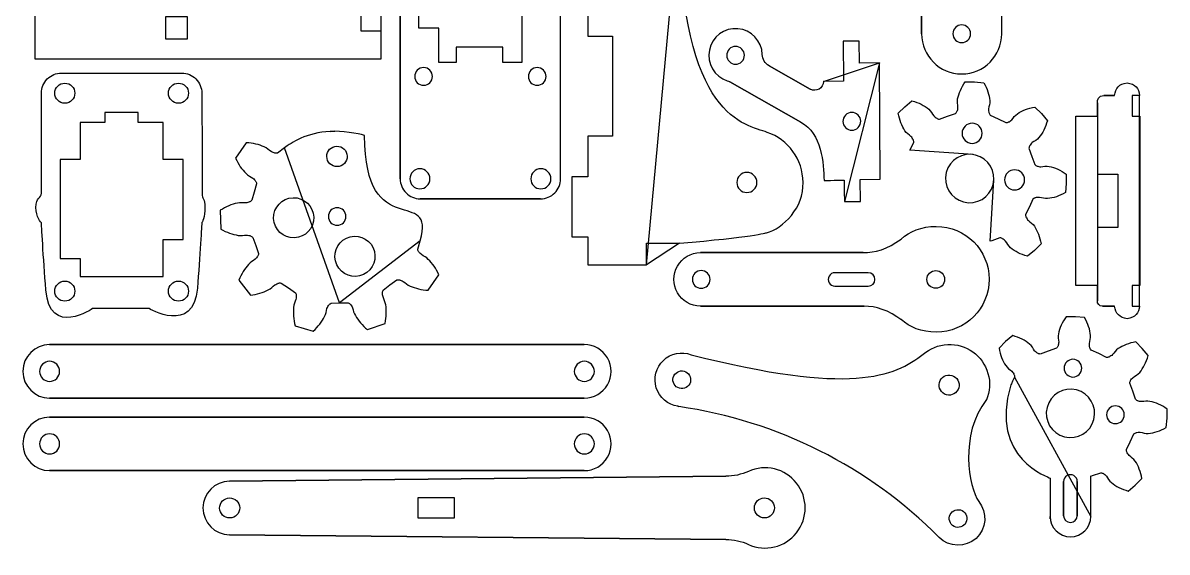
# Model space of a CAD drawing. Extents: x 6 to 931, y 6 to 506.
# Drawn here: x 6 to 494.3, y 6.4 to 232.1 of the extents above; entities that cross this region are included whole.
import ezdxf

# ---------------------------------------------------------------- set-up
doc = ezdxf.new("R2010")
doc.units = 0
doc.layers.add('MeArm1.0', color=7, linetype='CONTINUOUS')

msp = doc.modelspace()

# ---------------------------------------------------------------- linework, layer by layer
at = {"layer": 'MeArm1.0', "color": 5}
for points in [[(389.46235, 440.63533), (389.49845, 441.01686), (389.49845, 227.50916)], [(166.98901, 251.31011), (166.98901, 165.65799)], [(66.87184, 234.71285), (66.87184, 225.30011), (76.28477, 225.30011), (76.28477, 234.71285), (66.87184, 234.71285), (66.87184, 234.71285)], [(371.57851, 215.06241), (371.57851, 215.05341), (363.02175, 214.99081), (363.01675, 214.99081), (362.89773, 224.40246), (356.05258, 224.35226), (356.17781, 207.2391), (347.62086, 207.177)], [(406.61225, 223.72943), (406.61225, 223.72943)], [(307.46145, 215.62027), (307.4615, 215.62028)], [(356.55405, 155.89977), (363.39902, 155.94997), (363.27379, 165.36162), (371.83018, 165.42422), (371.57972, 215.06212), (371.57851, 215.06241)], [(176.9715, 213.07788), (176.9715, 213.07788)], [(225.46005, 213.07788), (225.46005, 213.07788)], [(342.01195, 203.8832), (324.40463, 213.87756)], [(307.63084, 207.00046), (338.0011, 189.76152)], [(467.29819, 201.15687), (471.85231, 201.15187)], [(482.56045, 201.16228), (479.39609, 201.15138), (479.36509, 192.31969), (482.57691, 192.31969), (482.57691, 120.15707), (479.36509, 120.15707), (479.36509, 111.31498), (482.56048, 111.31444)], [(23.86605, 197.8901), (23.86605, 197.8901)], [(72.35442, 197.8901), (72.35442, 197.8901)], [(464.51829, 120.15636), (455.37462, 120.15636), (455.37462, 192.31898), (464.51829, 192.31898), (464.51829, 198.01643)], [(139.08201, 185.93026), (137.16686, 185.82784)], [(357.07188, 187.4594), (357.07183, 187.45945)], [(117.61116, 178.80105), (114.68795, 176.59765), (114.30569, 176.53615), (113.98677, 176.53215), (113.70272, 176.55895), (113.44094, 176.60825), (113.19504, 176.67235), (112.74122, 176.83482), (112.32317, 177.03398), (111.93306, 177.25962), (111.21691, 177.77515), (110.54201, 178.33339), (109.79063, 178.81149), (108.98247, 179.22972), (108.13068, 179.59921), (107.24111, 179.92415), (106.3174, 180.20765), (105.36374, 180.45136), (104.38161, 180.65582), (103.37301, 180.82194), (102.34014, 180.94918), (101.28444, 181.03938), (96.74583, 174.41365), (97.21042, 173.46146), (97.70258, 172.5445), (98.22158, 171.66424), (98.7665, 170.82231), (99.33825, 170.02036), (99.93647, 169.26222), (100.56098, 168.54972), (101.21306, 167.88888), (101.89453, 167.28591), (102.61287, 166.75815), (103.37667, 166.33025), (104.116, 165.84904), (104.46796, 165.567), (104.80386, 165.24863), (105.12004, 164.88444), (105.26845, 164.67852), (105.40829, 164.45179), (105.53662, 164.19676), (105.6478, 163.89811), (105.7285, 163.51986), (104.7303, 159.99789), (103.65963, 156.49727), (103.38745, 156.22289), (103.13188, 156.03213), (102.88561, 155.88718), (102.64501, 155.77272), (102.40842, 155.68022), (101.94584, 155.54568), (101.49055, 155.46078), (101.04239, 155.41418), (100.16011, 155.41018), (99.28605, 155.46518), (98.39703, 155.41018), (97.49723, 155.27363), (96.59104, 155.07173), (95.68029, 154.81141), (94.76643, 154.49833), (93.85112, 154.13469), (92.93616, 153.72267), (92.02286, 153.26428), (91.11265, 152.76025), (90.20592, 152.21223), (90.42845, 144.18414), (91.36348, 143.68742), (92.3007, 143.23469), (93.23829, 142.82741), (94.17441, 142.46669), (95.10799, 142.15416), (96.03791, 141.89184), (96.96162, 141.68318), (97.87803, 141.53111), (98.78349, 141.44481), (99.67471, 141.43981), (100.54402, 141.54332), (101.4252, 141.58842), (101.87592, 141.56672), (102.33449, 141.50722), (102.80493, 141.3986), (103.04553, 141.3188), (103.29179, 141.21785), (103.5459, 141.08696), (103.81133, 140.91098), (104.09904, 140.65175), (105.36065, 137.21576), (106.5529, 133.75494), (106.4934, 133.37249), (106.3992, 133.06836), (106.28474, 132.80585), (106.1575, 132.572), (106.02095, 132.35823), (105.7254, 131.97688), (105.40721, 131.64117), (105.07186, 131.33996), (104.36028, 130.81786), (103.62149, 130.34907), (102.93363, 129.78188), (102.2863, 129.14276), (101.67202, 128.44633), (101.08785, 127.7006), (100.53271, 126.90979), (100.00641, 126.07771), (99.50804, 125.20694), (99.0387, 124.29929), (98.59784, 123.35696), (98.18692, 122.38049), (103.08533, 116.01654), (104.13483, 116.16404), (105.15876, 116.34879), (106.15659, 116.56986), (107.12576, 116.82853), (108.06499, 117.125), (108.97099, 117.45925), (109.84195, 117.83293), (110.67146, 118.24842), (111.45534, 118.71101), (112.17934, 119.23019), (112.82211, 119.82476), (113.50869, 120.3799), (113.88548, 120.62671), (114.29165, 120.84778), (114.73617, 121.03599), (114.97787, 121.11379), (115.23599, 121.17639), (115.51913, 121.21979), (115.83677, 121.23439), (116.22178, 121.19349), (119.26291, 119.15567), (122.26114, 117.05632), (122.43822, 116.71166), (122.54008, 116.41063), (122.60218, 116.13115), (122.63688, 115.86717), (122.65148, 115.61416), (122.63688, 115.13186), (122.57738, 114.67292), (122.48278, 114.23206), (122.2137, 113.39159), (121.89168, 112.57722), (121.66878, 111.71448), (121.52128, 110.81669), (121.43278, 109.89243), (121.39868, 108.94608), (121.41328, 107.98038), (121.47648, 106.9977), (121.58565, 106.00006), (121.73936, 104.98945), (121.93706, 103.96807), (122.17821, 102.93665), (129.88227, 100.66753), (130.64351, 101.4034), (131.36368, 102.15478), (132.04113, 102.92004), (132.67294, 103.69935), (133.25875, 104.49108), (133.79527, 105.29431), (134.27976, 106.10831), (134.70712, 106.93198), (135.0693, 107.76734), (135.34988, 108.61274), (135.52057, 109.47128), (135.74986, 110.32362), (135.90922, 110.74531), (136.10839, 111.16336), (136.35739, 111.57629), (136.5069, 111.7813), (136.67923, 111.98411), (136.88259, 112.18547), (137.13196, 112.38354), (137.46676, 112.57722), (141.12528, 112.71523), (141.12523, 112.71444)], [(411.07455, 180.7722), (411.07455, 180.7722)], [(144.37958, 175.28907), (144.37958, 175.28907)], [(175.40302, 169.93646), (175.40302, 169.93646)], [(227.02891, 169.93683), (227.02891, 169.93683)], [(473.25413, 144.82826), (464.69737, 144.82826), (464.69737, 167.64653), (473.25413, 167.64653), (473.25413, 144.82826), (473.25413, 144.82826)], [(175.54523, 157.10105), (226.88615, 157.10105)], [(314.92496, 159.80957), (314.92496, 159.80957)], [(429.18699, 160.90087), (429.18699, 160.90087)], [(140.10385, 153.3308), (140.10385, 153.3308)], [(407.45217, 155.76751), (407.45217, 155.76751)], [(112.98466, 148.73926), (112.98466, 148.73926)], [(141.12523, 112.71444), (144.7843, 112.77874), (145.13006, 112.60441), (145.39019, 112.42058), (145.60451, 112.23072), (145.78761, 112.03722), (145.94807, 111.84152), (146.21971, 111.44264), (146.44133, 111.03647), (146.62388, 110.62445), (146.90026, 109.78562), (147.11805, 108.93803), (147.44518, 108.10906), (147.85245, 107.29561), (148.3249, 106.49622), (148.85375, 105.71015), (149.43427, 104.93795), (150.06243, 104.18054), (150.73732, 103.43737), (151.45493, 102.71082), (152.21563, 102.00033), (153.01721, 101.30754), (160.58363, 103.99982), (160.76746, 105.04255), (160.90821, 106.07434), (161.00591, 107.09115), (161.05981, 108.093), (161.06881, 109.07787), (161.03051, 110.04284), (160.94401, 110.98626), (160.80545, 111.90468), (160.60775, 112.7928), (160.33812, 113.6413), (159.97064, 114.43668), (159.65556, 115.26108), (159.53708, 115.69629), (159.45218, 116.15066), (159.41078, 116.63132), (159.41133, 116.88488), (159.43163, 117.15032), (159.47813, 117.43236), (159.56303, 117.73978), (159.72075, 118.0932), (162.59795, 120.35502), (165.52116, 122.55842), (165.90415, 122.61992), (166.22234, 122.62392), (166.50694, 122.59602), (166.76817, 122.54782), (167.01407, 122.48322), (167.46789, 122.32075), (167.88594, 122.12195), (168.27569, 121.89632), (168.99239, 121.37988), (169.6671, 120.82218), (170.41903, 120.34353), (171.22682, 119.9253), (172.07861, 119.55637), (172.96855, 119.23142), (173.89172, 118.94792), (174.84592, 118.70421), (175.82804, 118.49921), (176.8361, 118.33363), (177.86898, 118.20585), (178.92467, 118.11675), (183.46347, 124.74193), (182.99924, 125.69412), (182.50653, 126.61108), (181.98808, 127.49134), (181.44207, 128.33327), (180.87087, 129.13468), (180.27264, 129.89391), (179.64813, 130.60586), (178.99605, 131.2667), (178.31404, 131.86912), (177.59679, 132.39798), (176.83245, 132.82478), (176.09311, 133.30654), (175.74115, 133.58858), (175.40525, 133.9064), (175.08907, 134.27169), (174.94066, 134.47706), (174.80101, 134.70324), (174.67267, 134.95882), (174.56077, 135.25692), (174.48067, 135.63572), (175.47941, 139.15769)], [(272.14043, 129.00447), (272.14043, 129.57476), (272.14043, 138.13171), (286.11679, 138.13171)], [(295.16382, 134.14608), (364.62595, 134.14608)], [(151.29867, 124.84557), (151.29867, 124.84557)], [(295.44897, 126.51559), (295.44897, 126.51559)], [(391.78276, 122.73695), (391.78276, 122.73695)], [(464.51832, 113.56914), (464.51832, 120.15707), (464.51829, 120.15636)], [(23.86605, 113.46273), (23.86605, 113.46273)], [(72.35442, 113.46273), (72.35442, 113.46273)], [(365.0513, 111.32781), (295.16382, 111.32781)], [(471.85143, 111.31498), (466.71971, 111.31498)], [(380.76373, 105.61029), (381.13632, 105.28315)], [(380.76373, 105.61029), (380.76373, 105.61029)], [(461.76035, 21.67297), (461.76035, 38.91135), (461.76035, 38.81665), (462.48326, 39.04137), (465.92802, 40.28729), (466.30845, 40.23869), (466.61167, 40.15129), (466.87345, 40.04468), (467.10748, 39.92419), (467.32162, 39.79275), (467.70406, 39.50651), (468.04197, 39.19599), (468.34519, 38.86649), (468.86948, 38.16165), (469.30724, 37.40662), (469.83864, 36.70598), (470.48707, 36.07472), (471.20632, 35.48781), (471.98564, 34.94089), (472.81771, 34.43266), (473.69798, 33.96131), (474.62425, 33.52812), (475.59141, 33.13234), (476.59891, 32.77582), (477.64366, 32.45745), (480.70231, 34.96517), (483.50814, 37.75438), (483.29747, 38.82559), (483.045, 39.86358), (482.74945, 40.86634), (482.41264, 41.83095), (482.03275, 42.75521), (481.61161, 43.63438), (481.14683, 44.46499), (480.6366, 45.24065), (480.07361, 45.9495), (479.43102, 46.55028), (478.72418, 47.06216), (478.0763, 47.65509), (477.77874, 47.98989), (477.50437, 48.35736), (477.25865, 48.76719), (477.15003, 48.99338), (477.05313, 49.23854), (476.97353, 49.50981), (476.91823, 49.82015), (476.90733, 50.20424), (478.49645, 53.5046), (480.05142, 56.82102), (480.35519, 57.05505), (480.63048, 57.20821), (480.89135, 57.31793), (481.14235, 57.39803), (481.38661, 57.45643), (481.8596, 57.52473), (482.31744, 57.54393), (482.76506, 57.52533), (483.63437, 57.39754), (484.47794, 57.173), (485.34927, 57.05398), (486.25436, 57.06488), (487.17807, 57.15908), (488.11529, 57.32374), (489.06329, 57.5523), (490.01949, 57.84219), (490.98045, 58.18995), (491.94396, 58.59449), (492.90856, 59.05415), (493.87152, 59.56785), (494.26164, 63.5044), (494.27444, 67.45994), (493.36825, 68.06948), (492.45494, 68.62462), (491.53689, 69.125), (490.61682, 69.5686), (489.6953, 69.9536), (488.77579, 70.278), (487.85938, 70.53631), (486.94954, 70.72361), (486.0512, 70.82711), (485.17203, 70.79701), (484.31056, 70.65937), (483.43231, 70.62067), (482.98524, 70.64697), (482.53141, 70.71267), (482.06773, 70.82804), (481.83133, 70.91144), (481.58963, 71.01696), (481.34117, 71.15259), (481.0825, 71.33259), (480.80411, 71.59656), (479.59433, 75.05373), (478.34823, 78.49849), (478.39733, 78.87892), (478.48363, 79.18214), (478.59079, 79.44392), (478.712, 79.67777), (478.84289, 79.89209), (479.1295, 80.27508), (479.43947, 80.61244), (479.76916, 80.91566), (480.47436, 81.43976), (481.22939, 81.87752), (481.93003, 82.40948), (482.56129, 83.05736), (483.1482, 83.77716), (483.69457, 84.55611), (484.20335, 85.38873), (484.6736, 86.26936), (485.10789, 87.19453), (485.50312, 88.16224), (485.86019, 89.16883), (486.17801, 90.21412), (483.67029, 93.27333), (480.88108, 96.07861), (479.81005, 95.86849), (478.77188, 95.61584), (477.76967, 95.31992), (476.80451, 94.98311), (475.88025, 94.60377), (475.00108, 94.18244), (474.17065, 93.71785), (473.39499, 93.20706), (472.68596, 92.64462), (472.08573, 92.00131), (471.57385, 91.29502), (470.98037, 90.64659), (470.64557, 90.34958), (470.2781, 90.07539), (469.86827, 89.82912), (469.64227, 89.72032), (469.39692, 89.62412), (469.12583, 89.54402), (468.81476, 89.48902), (468.43177, 89.48002), (465.13141, 91.06877), (461.81499, 92.6232), (461.58059, 92.92697), (461.42743, 93.2028), (461.31826, 93.46367), (461.23736, 93.7145), (461.17896, 93.95875), (461.11066, 94.43174), (461.09146, 94.89032), (461.11006, 95.33684), (461.23785, 96.2067), (461.46239, 97.04972), (461.58196, 97.92104), (461.56916, 98.82614), (461.47556, 99.74985), (461.31108, 100.68689), (461.0818, 101.63488), (460.79191, 102.59127), (460.44469, 103.55168), (460.03961, 104.51573), (459.58012, 105.48034), (459.06624, 106.44385), (455.12987, 106.83396), (451.17434, 106.84486), (450.56516, 105.93886), (450.01002, 105.02555), (449.50964, 104.10804), (449.06568, 103.18743), (448.68068, 102.26591), (448.35665, 101.34621), (448.09797, 100.43035), (447.91067, 99.52069), (447.80716, 98.62181), (447.83766, 97.74264), (447.97476, 96.88099), (448.01366, 96.00346), (447.98716, 95.55639), (447.92146, 95.10202), (447.80554, 94.63889), (447.72284, 94.40194), (447.61769, 94.16024), (447.48206, 93.91178), (447.30151, 93.65366), (447.03773, 93.37526), (443.57983, 92.16476), (440.13617, 90.91921), (439.75536, 90.96851), (439.45196, 91.05431), (439.19018, 91.16147), (438.95579, 91.2825), (438.74256, 91.41394), (438.35921, 91.70018), (438.02185, 92.0107), (437.71845, 92.3402), (437.19489, 93.04504), (436.75658, 93.80007), (436.22517, 94.50071), (435.57675, 95.13197), (434.85749, 95.71942), (434.07763, 96.26526), (433.24556, 96.77403), (432.36529, 97.24483), (431.43957, 97.67857), (430.47241, 98.0738), (429.46491, 98.43087), (428.42016, 98.74869), (425.36132, 96.24152), (422.55604, 93.45231), (422.76616, 92.38055), (423.01918, 91.34256), (423.31418, 90.3398), (423.65117, 89.37519), (424.03033, 88.45148), (424.45166, 87.57176), (424.91626, 86.74115), (425.42759, 85.96549), (425.99003, 85.25719), (426.63225, 84.65641), (427.33909, 84.14453), (427.98751, 83.5516), (428.28453, 83.21626), (428.55872, 82.84878), (428.80516, 82.43895), (428.91378, 82.21277), (429.01048, 81.9676), (429.08968, 81.69633), (429.14558, 81.38599), (429.15458, 81.00245)], [(245.56684, 94.92572), (17.38414, 94.92572)], [(390.22449, 90.8639), (390.15369, 90.8019)], [(454.09554, 88.65896), (454.09554, 88.65896)], [(13.10567, 83.51695), (13.10567, 83.51695)], [(241.28837, 83.51695), (241.28837, 83.51695)], [(288.85355, 83.3192), (288.85355, 83.3192)], [(403.1468, 81.492), (403.1468, 81.492)], [(17.38414, 72.10781), (245.56684, 72.10781)], [(17.38414, 72.10781), (17.38414, 72.10781)], [(285.89475, 68.4702), (285.53914, 68.6484)], [(285.89482, 68.4699), (285.89475, 68.4702)], [(417.20498, 71.346), (417.25668, 71.474)], [(472.20817, 68.78745), (472.20817, 68.78745)], [(245.56684, 63.98406), (17.38414, 63.98406)], [(450.4728, 55.59715), (450.4728, 55.59715)], [(13.10567, 52.57529), (13.10567, 52.57529)], [(241.28837, 52.57529), (241.28837, 52.57529)], [(17.38414, 41.16616), (245.56684, 41.16616)], [(17.38414, 41.16616), (17.38414, 41.16616)], [(306.00851, 38.7626), (94.1131, 36.6618)], [(450.12303, 36.50988), (450.12303, 21.96323)], [(455.94151, 21.96323), (455.94151, 36.50988), (455.94151, 36.50988)], [(89.94835, 25.2112), (89.94835, 25.2112)], [(318.1305, 25.2319), (318.1305, 25.2319)], [(406.76024, 24.1303), (406.76024, 24.1303)], [(444.30238, 20.57701), (444.304, 20.57693)], [(444.304, 20.57693), (444.304, 21.67297)], [(94.11529, 13.845), (306.01107, 11.7827)], [(315.57131, 9.716), (315.57112, 9.716)]]:
    msp.add_lwpolyline(points, close=True, dxfattribs=at)
for points in [[(218.90005, 237.53511), (218.90005, 215.21892), (210.80621, 215.21892), (210.80621, 221.84805), (210.72411, 221.84805), (190.8239, 221.84805), (190.9188, 221.84805), (190.9188, 215.21892), (183.53188, 215.21892), (183.53188, 215.21892), (183.53188, 229.69176), (183.53188, 229.8347), (174.97512, 229.8347), (174.97512, 279.74934)], [(247.04062, 247.88343), (247.04062, 226.58947), (247.04062, 226.55277), (257.59432, 226.55277), (257.59432, 183.76842), (247.04099, 183.76842), (247.04099, 166.54336), (240.19492, 166.54336), (240.19492, 140.87217), (247.04062, 140.87217), (247.04062, 129.00446), (272.14043, 129.00446), (272.14043, 129.00447), (285.73909, 276.75257)], [(11.24021, 216.74371), (11.24021, 270.93683), (158.70316, 270.93683), (158.70316, 216.74371), (11.24021, 216.74371)], [(158.70316, 253.82349), (150.1464, 253.82349), (150.1464, 248.11892), (138.73708, 248.11892), (138.73708, 251.68434), (131.60697, 251.68434), (131.60697, 248.11892), (121.62393, 248.11892), (121.62393, 239.56143), (131.60697, 239.56143), (131.60697, 235.99619), (138.73708, 235.99619), (138.73708, 239.56143), (150.1464, 239.56143), (150.1464, 228.72314)], [(22.43978, 210.72552), (73.7807, 210.72552)], [(411.48949, 175.99646), (384.54646, 177.87237), (386.13557, 181.17272), (386.12657, 181.55626), (386.07067, 181.8666), (385.99147, 182.13788), (385.89477, 182.38304), (385.78615, 182.60922), (385.53971, 183.01905), (385.26552, 183.38653), (384.96796, 183.72133), (384.32008, 184.31481), (383.61324, 184.82668), (382.97047, 185.42746), (382.40803, 186.13576), (381.89725, 186.91143), (381.43265, 187.74204), (381.01132, 188.62121), (380.63216, 189.54547), (380.29517, 190.50989), (380.00017, 191.51283), (379.74715, 192.55082), (379.53703, 193.62259), (382.34231, 196.4118), (385.40115, 198.91879), (386.4459, 198.60114), (387.4534, 198.24407), (388.42056, 197.84867), (389.34628, 197.4151), (390.22655, 196.94412), (391.05862, 196.43553), (391.83848, 195.88952), (392.55774, 195.30225), (393.20616, 194.67098), (393.73757, 193.97035), (394.17588, 193.21531), (394.69944, 192.51048), (395.00284, 192.18097), (395.34019, 191.87045), (395.72301, 191.58421), (395.93677, 191.45277), (396.17117, 191.33174), (396.43295, 191.22458), (396.73635, 191.13878), (397.11716, 191.08948), (400.56082, 192.33503), (404.01872, 193.54535), (404.2825, 193.82393), (404.46323, 194.08206), (404.59868, 194.33051), (404.70383, 194.57203), (404.78653, 194.80916), (404.90245, 195.2723), (404.96815, 195.72667), (404.99465, 196.17374), (404.95575, 197.05127), (404.81865, 197.91291), (404.78815, 198.79208), (404.89166, 199.69097), (405.07896, 200.60062), (405.33764, 201.51649), (405.66167, 202.43618), (406.04667, 203.35771), (406.49063, 204.27832), (406.99046, 205.19582), (407.54615, 206.10913), (408.15533, 207.01514), (412.11031, 207.00424), (416.04723, 206.61412), (416.56111, 205.65061), (417.0206, 204.68601), (417.42532, 203.72195), (417.77289, 202.761), (418.06279, 201.80516), (418.29153, 200.85716), (418.456, 199.92012), (418.5502, 198.99641), (418.5611, 198.09132), (418.44208, 197.21981), (418.21754, 196.37642), (418.08976, 195.50711), (418.07116, 195.06041), (418.09036, 194.60202), (418.15866, 194.12848), (418.21706, 193.88477), (418.29796, 193.63376), (418.40713, 193.37308), (418.56029, 193.09724), (418.79469, 192.79348), (422.11111, 191.23905), (425.41147, 189.6503), (425.79446, 189.6593), (426.10553, 189.7143), (426.37662, 189.7944), (426.62197, 189.8906), (426.84797, 189.99922), (427.25798, 190.24566), (427.62528, 190.51985), (427.96008, 190.81687), (428.55319, 191.46529), (429.06543, 192.17158), (429.66566, 192.8149), (430.37469, 193.37734), (431.15036, 193.88812), (431.98078, 194.35272), (432.85995, 194.77405), (433.78422, 195.15339), (434.74937, 195.4902), (435.75121, 195.78611), (436.78975, 196.03877), (437.86078, 196.2487), (440.65, 193.44361), (443.15771, 190.38385), (442.83989, 189.33893), (442.48282, 188.33252), (442.08759, 187.36481), (441.65348, 186.43963), (441.18305, 185.55882), (440.67428, 184.7262), (440.12735, 183.94743), (439.54099, 183.22763), (438.90973, 182.57975), (438.20909, 182.0478), (437.45406, 181.61004), (436.74831, 181.08593), (436.41917, 180.78271), (436.1092, 180.44517), (435.82259, 180.06236), (435.6917, 179.84805), (435.57049, 179.6142), (435.46333, 179.35242), (435.37703, 179.0492), (435.32793, 178.66876), (436.57403, 175.224), (437.7838, 171.76683), (438.06219, 171.50286), (438.32087, 171.32269), (438.56932, 171.18723), (438.81102, 171.08172), (439.04742, 170.99832), (439.5111, 170.88294), (439.96493, 170.81724), (440.412, 170.79044), (441.29026, 170.82964), (442.15172, 170.96729), (443.03089, 170.99719), (443.92923, 170.89332), (444.83907, 170.70638), (445.75548, 170.44771), (446.67499, 170.12386), (447.59652, 169.73886), (448.51658, 169.29526), (449.43463, 168.79488), (450.34739, 168.23974), (451.25413, 167.63002), (451.24133, 163.67448), (450.85121, 159.73811), (449.88825, 159.22423), (448.92365, 158.76474), (447.95959, 158.36021), (446.99864, 158.01245), (446.04298, 157.72255), (445.09499, 157.49381), (444.15722, 157.32934), (443.23405, 157.23514), (442.32896, 157.22414), (441.45764, 157.34316), (440.61406, 157.5677), (439.74475, 157.69548), (439.29713, 157.71408), (438.83929, 157.69488), (438.3663, 157.62658), (438.12205, 157.56818), (437.87104, 157.48788), (437.61017, 157.37817), (437.33488, 157.22501), (437.03112, 156.99116), (435.47614, 153.67474), (433.88702, 150.3742), (433.89802, 149.99029), (433.95332, 149.67977), (434.03312, 149.40868), (434.12992, 149.16333), (434.23854, 148.93733), (434.48425, 148.5275), (434.75863, 148.16003), (435.05619, 147.82523), (435.70406, 147.2323), (436.4109, 146.72042), (437.05349, 146.11964), (437.61648, 145.41079), (438.12671, 144.63494), (438.59149, 143.80451), (439.01264, 142.92534), (439.39253, 142.00108), (439.72933, 141.03648), (440.02489, 140.03372), (440.27736, 138.99555), (440.48802, 137.92451), (437.6822, 135.1353), (434.62299, 132.62758), (433.57824, 132.94595), (432.57129, 133.30248), (431.60413, 133.69825), (430.67786, 134.13145), (429.79759, 134.6028), (428.96552, 135.11102), (428.18621, 135.65795), (427.46695, 136.24467), (426.81853, 136.87612), (426.28712, 137.57675), (425.84936, 138.33179), (425.32452, 139.03644), (425.02185, 139.36613), (424.68395, 139.67665), (424.3015, 139.96271), (424.08737, 140.09378), (423.85333, 140.21481), (423.59155, 140.32142), (423.28834, 140.40832), (422.9079, 140.45742), (419.46314, 139.2115), (418.73969, 138.98678), (418.73969, 139.08158), (420.32004, 165.10309)], [(40.97921, 193.89678), (40.97921, 189.61831), (30.42588, 189.61831), (30.42588, 173.93125), (21.86967, 173.93125), (21.86967, 131.71701), (30.42588, 131.71701), (30.42588, 124.01606), (65.79405, 124.01606), (65.79405, 139.70366), (74.35099, 139.70366), (74.35099, 173.93125), (65.79405, 173.93125), (65.79405, 189.61831), (55.24072, 189.61831), (55.24072, 193.89678), (40.97921, 193.89678)], [(366.75378, 125.58932), (352.49227, 125.58932)], [(352.49227, 119.88476), (366.75378, 119.88476)], [(59.67911, 110.39786), (35.95045, 110.39786)], [(174.6857, 29.692), (190.01204, 29.692), (190.01204, 20.851), (174.6857, 20.851), (174.6857, 29.692)]]:
    msp.add_lwpolyline(points, dxfattribs=at)
for points in [[(423.72604, 227.50861), (423.72604, 227.50916), (423.72604, 441.01632), (423.72604, 441.01632)], [(323.59143, 185.44298), (314.51403, 188.97098), (286.8941, 190.46133), (285.73909, 276.75257)], [(235.44309, 165.65799), (235.44309, 165.65799), (235.44309, 226.03177), (235.44309, 249.17188)], [(311.07724, 229.68017), (305.30422, 230.16813), (300.08195, 226.25294), (298.9326, 220.57429)], [(321.51867, 218.66316), (321.34013, 224.45371), (316.85008, 229.19166), (311.07724, 229.68017)], [(406.61225, 231.28763), (404.52531, 231.28763), (402.83324, 229.5961), (402.83269, 227.50917)], [(410.39144, 227.50862), (410.39199, 229.5961), (408.69936, 231.28763), (406.61225, 231.28763)], [(150.1464, 228.72314), (150.14677, 228.72314), (158.70371, 228.72314), (158.70371, 228.72314)], [(389.49845, 227.50916), (389.49845, 218.05698), (397.16071, 210.39472), (406.61216, 210.39472)], [(402.83269, 227.50917), (402.83269, 225.42168), (404.52531, 223.72943), (406.61225, 223.72943)], [(406.61216, 210.39472), (416.06379, 210.39472), (423.72604, 218.05698), (423.72604, 227.50861)], [(406.61225, 223.72943), (408.69936, 223.72943), (410.39144, 225.42168), (410.39144, 227.50862)], [(298.9326, 220.57429), (297.7838, 214.89601), (301.0723, 209.25771), (306.58135, 207.46359)], [(307.42205, 220.96467), (305.95707, 219.47796), (305.97478, 217.08525), (307.46145, 215.62027)], [(312.76644, 221.00337), (311.27974, 222.46835), (308.88703, 222.45082), (307.42205, 220.96467)], [(312.80534, 215.65898), (314.27032, 217.14568), (314.25316, 219.53802), (312.76644, 221.00337)], [(307.4615, 215.62028), (308.94802, 214.15531), (311.34037, 214.17228), (312.80534, 215.65898)], [(324.40463, 213.87756), (322.67367, 214.86023), (321.58019, 216.67352), (321.51867, 218.66316)], [(16.38909, 208.2189), (17.99372, 209.82353), (20.17066, 210.72552), (22.43978, 210.72552)], [(73.7807, 210.72552), (76.04982, 210.72552), (78.22621, 209.82353), (79.83139, 208.2189)], [(176.9715, 213.07788), (174.88402, 213.07788), (173.19195, 211.38581), (173.19195, 209.29887)], [(180.75051, 209.29833), (180.75051, 211.38581), (179.05844, 213.07788), (176.9715, 213.07788)], [(225.46005, 213.07788), (223.37257, 213.07788), (221.68032, 211.38581), (221.68032, 209.29887)], [(229.23906, 209.29833), (229.23906, 211.38581), (227.54699, 213.07788), (225.46005, 213.07788)], [(13.88338, 202.16858), (13.88338, 204.43824), (14.78446, 206.61408), (16.38909, 208.2189)], [(19.58758, 202.16858), (19.58758, 204.53135), (21.50329, 206.44705), (23.86605, 206.44705)], [(23.86605, 206.44705), (26.22883, 206.44705), (28.14398, 204.53135), (28.14398, 202.16858)], [(68.07613, 202.16858), (68.07559, 204.53135), (69.99129, 206.44705), (72.35406, 206.44705)], [(72.35406, 206.44705), (74.71719, 206.44705), (76.63235, 204.53135), (76.63289, 202.16858)], [(79.83139, 208.2189), (81.43602, 206.61408), (82.33746, 204.43824), (82.33746, 202.16858)], [(173.19195, 209.29887), (173.19195, 207.21139), (174.88402, 205.51913), (176.97096, 205.51913)], [(176.97096, 205.51913), (179.05844, 205.51913), (180.75051, 207.21139), (180.75051, 209.29833)], [(221.68032, 209.29887), (221.68032, 207.21139), (223.37257, 205.51913), (225.45951, 205.51913)], [(225.45951, 205.51913), (227.54699, 205.51913), (229.23906, 207.21139), (229.23906, 209.29833)], [(306.58135, 207.46359), (306.94572, 207.34457), (307.29695, 207.18976), (307.63084, 207.00046)], [(347.62086, 207.177), (347.63186, 205.83506), (346.92443, 204.59006), (345.76741, 203.9106)], [(471.85231, 201.15187), (472.18054, 204.27899), (473.74574, 206.26771), (477.21241, 206.51087)], [(477.21241, 206.51087), (480.67158, 206.1642), (482.34832, 204.29031), (482.56045, 201.16228)], [(13.88338, 159.4996), (13.88338, 175.83399), (13.88338, 202.16858), (13.88338, 202.16858)], [(23.86605, 197.8901), (21.50329, 197.8901), (19.58758, 199.8058), (19.58758, 202.16858)], [(28.14398, 202.16858), (28.14398, 199.8058), (26.22883, 197.8901), (23.86605, 197.8901)], [(72.35442, 197.8901), (69.99129, 197.8901), (68.07613, 199.8058), (68.07613, 202.16858)], [(76.63289, 202.16858), (76.63289, 199.8058), (74.71719, 197.8901), (72.35442, 197.8901)], [(82.33746, 202.16858), (82.39606, 202.20528), (82.46543, 175.57312), (82.43896, 159.24805)], [(345.76741, 203.9106), (344.61076, 203.23114), (343.17901, 203.22092), (342.01195, 203.8832)], [(464.51829, 198.01643), (464.44269, 199.33646), (465.01976, 201.0948), (467.29819, 201.15687)], [(357.03298, 192.80434), (355.568, 191.31764), (355.58516, 188.92438), (357.07188, 187.4594)], [(362.37737, 192.84324), (360.89085, 194.30822), (358.49741, 194.29106), (357.03298, 192.80434)], [(362.41677, 187.49885), (363.88175, 188.98555), (363.86368, 191.37826), (362.37737, 192.84324)], [(137.16686, 185.82784), (127.04216, 185.41838), (120.36057, 180.95936), (117.61116, 178.80105)], [(151.76006, 184.09068), (151.70676, 184.59671), (144.01822, 185.73675), (139.08201, 185.93026)], [(338.0011, 189.76152), (346.82549, 185.31693), (347.82112, 171.92838), (347.87187, 164.96366)], [(357.07183, 187.45945), (358.55854, 185.99447), (360.95179, 186.01272), (362.41677, 187.49885)], [(411.07491, 189.32805), (408.71178, 189.32805), (406.79662, 187.4129), (406.79662, 185.05013)], [(415.35284, 185.04958), (415.35284, 187.4129), (413.43768, 189.32805), (411.07491, 189.32805)], [(175.47941, 139.15769), (182.40982, 163.14083), (151.94791, 137.30716), (151.76006, 184.09068)], [(338.89458, 164.08786), (338.89458, 174.00518), (332.48938, 182.42758), (323.59143, 185.44298)], [(406.79662, 185.05013), (406.79662, 182.68681), (408.71178, 180.7722), (411.07455, 180.7722)], [(411.07455, 180.7722), (413.43768, 180.77166), (415.35284, 182.68681), (415.35284, 185.04958)], [(135.6536, 175.11528), (135.606, 177.52515), (137.52001, 179.51734), (139.92988, 179.56554)], [(139.92988, 179.56554), (142.3392, 179.61354), (144.33194, 177.69839), (144.37958, 175.28907)], [(412.57093, 175.77959), (407.04489, 177.19291), (401.41955, 173.85878), (400.00532, 168.33274)], [(140.10385, 170.83937), (137.69398, 170.79117), (135.70161, 172.70596), (135.6536, 175.11528)], [(144.37958, 175.28907), (144.42778, 172.8792), (142.51262, 170.88756), (140.10385, 170.83937)], [(420.0174, 163.21453), (421.43109, 168.74057), (418.09714, 174.36645), (412.57093, 175.77959)], [(175.40302, 169.93646), (173.04025, 169.93646), (171.12455, 168.02131), (171.12455, 165.65854)], [(179.68094, 165.65799), (179.68094, 168.02131), (177.76579, 169.93646), (175.40302, 169.93646)], [(227.02891, 169.93683), (224.66614, 169.93683), (222.75044, 168.02131), (222.75044, 165.65854)], [(231.30793, 165.65799), (231.30793, 168.02131), (229.39168, 169.93683), (227.02891, 169.93683)], [(314.92496, 168.36579), (312.56164, 168.36579), (310.64703, 166.45063), (310.64648, 164.08786)], [(319.20288, 164.0875), (319.20324, 166.45063), (317.28773, 168.36579), (314.92496, 168.36579)], [(400.00532, 168.33274), (398.59201, 162.80671), (401.92668, 157.18119), (407.45217, 155.76751)], [(429.18754, 169.45672), (426.82422, 169.45726), (424.90907, 167.54156), (424.90907, 165.17879)], [(433.46546, 165.17879), (433.46546, 167.54156), (431.55031, 169.45672), (429.18754, 169.45672)], [(166.98901, 165.65799), (166.98901, 163.38887), (167.88991, 161.2123), (169.49454, 159.60767)], [(171.12455, 165.65854), (171.12455, 163.29577), (173.04025, 161.38007), (175.40247, 161.38007)], [(175.40247, 161.38007), (177.76579, 161.37952), (179.68094, 163.29577), (179.68094, 165.65799)], [(222.75044, 165.65854), (222.75007, 163.29577), (224.66614, 161.37952), (227.02891, 161.37952)], [(227.02891, 161.37952), (229.39168, 161.37952), (231.30738, 163.29577), (231.30793, 165.65799)], [(232.93684, 159.60767), (234.54165, 161.2123), (235.44309, 163.38887), (235.44309, 165.65799)], [(310.64648, 164.08786), (310.64648, 161.72473), (312.56164, 159.80957), (314.92496, 159.80957)], [(314.92496, 159.80957), (317.28773, 159.80957), (319.20288, 161.72473), (319.20288, 164.0875)], [(323.26703, 142.62486), (330.29693, 144.41898), (339.45356, 153.39086), (338.89458, 164.08786)], [(347.87187, 164.96366), (347.87187, 164.96366), (356.42882, 165.02626), (356.42882, 165.02536)], [(356.42882, 165.02536), (356.42882, 165.02436), (356.55405, 155.89977), (356.55405, 155.89977)], [(407.45217, 155.76751), (412.9782, 154.35437), (418.60427, 157.68832), (420.0174, 163.21453)], [(424.90907, 165.17879), (424.90907, 162.81548), (426.82422, 160.90087), (429.18699, 160.90087)], [(429.18699, 160.90087), (431.55031, 160.90032), (433.46546, 162.81548), (433.46546, 165.17879)], [(11.5197, 153.45494), (11.5197, 157.7639), (13.88338, 157.21697), (13.88338, 159.4996)], [(82.43896, 159.24805), (82.43496, 157.11712), (83.68342, 157.29091), (83.68342, 153.45494)], [(112.98466, 148.73926), (112.82529, 153.46224), (116.52525, 157.41979), (121.24824, 157.57861)], [(121.24824, 157.57861), (125.97122, 157.73797), (129.92877, 154.03874), (130.08814, 149.31576)], [(169.49454, 159.60767), (171.09917, 158.00304), (173.27629, 157.10105), (175.54523, 157.10105)], [(226.88615, 157.10105), (229.15582, 157.10105), (231.3322, 158.00304), (232.93684, 159.60767)], [(13.88338, 146.83451), (13.88338, 146.83451), (11.5197, 149.48024), (11.5197, 153.45494)], [(83.68342, 153.45494), (83.68342, 149.42803), (82.3789, 146.85988), (82.33746, 146.83451)], [(140.10385, 153.3308), (138.03134, 153.3308), (136.35113, 151.6506), (136.35113, 149.57808)], [(143.85694, 149.57808), (143.85694, 151.6506), (142.17618, 153.3308), (140.10385, 153.3308)], [(15.78046, 118.23792), (14.68971, 132.07007), (13.88338, 146.83451), (13.88338, 146.83451)], [(82.33746, 146.83451), (82.33746, 146.83451), (81.53076, 132.45343), (80.44056, 118.98109)], [(121.82474, 140.47586), (117.1023, 140.31631), (113.14402, 144.01627), (112.98466, 148.73926)], [(130.08814, 149.31576), (130.2475, 144.59277), (126.54754, 140.63523), (121.82474, 140.47586)], [(136.35113, 149.57808), (136.35058, 147.50557), (138.03134, 145.82481), (140.10385, 145.82481)], [(140.10385, 145.82481), (142.17618, 145.82481), (143.85639, 147.50557), (143.85694, 149.57808)], [(144.06815, 140.35209), (148.35027, 142.34902), (153.44001, 140.49649), (155.43639, 136.21436)], [(286.11679, 138.13171), (316.86329, 140.82928), (323.52169, 142.60058), (323.26703, 142.62486)], [(380.72449, 139.94485), (384.3611, 143.23809), (389.38019, 145.33853), (395.78064, 145.33853)], [(395.78064, 145.33853), (408.23051, 145.33853), (418.3249, 135.24523), (418.32381, 122.79445)], [(139.93043, 128.98384), (137.93404, 133.26542), (139.78603, 138.35515), (144.06815, 140.35209)], [(364.62595, 134.14608), (369.45646, 134.14608), (374.95712, 135.53092), (380.72449, 139.94485)], [(155.43639, 136.21436), (157.43278, 131.93279), (155.58079, 126.84251), (151.29867, 124.84557)], [(285.2832, 128.44152), (287.32102, 131.97171), (291.08762, 134.14608), (295.16382, 134.14608)], [(151.29867, 124.84557), (147.01673, 122.84918), (141.92736, 124.70172), (139.93043, 128.98384)], [(285.2832, 117.03238), (283.24482, 120.56202), (283.24482, 124.91133), (285.2832, 128.44152)], [(295.44897, 126.51559), (293.36149, 126.51651), (291.66941, 124.82388), (291.66941, 122.7375)], [(291.66941, 122.7375), (291.66941, 120.64947), (293.36149, 118.95849), (295.44897, 118.95849)], [(299.22798, 122.73695), (299.22798, 124.82388), (297.5359, 126.51559), (295.44897, 126.51559)], [(295.44897, 118.95849), (297.5359, 118.95794), (299.22798, 120.64947), (299.22798, 122.73695)], [(350.02179, 124.16268), (349.51266, 123.28077), (349.51266, 122.19313), (350.02179, 121.31085)], [(352.49227, 125.58932), (351.47345, 125.58932), (350.53148, 125.04532), (350.02179, 124.16268)], [(369.60597, 122.73695), (369.60597, 124.31219), (368.32884, 125.58932), (366.75378, 125.58932)], [(366.75378, 119.88476), (368.32884, 119.88476), (369.60597, 121.16171), (369.60597, 122.73695)], [(391.78276, 122.73695), (391.78276, 124.82388), (393.47483, 126.51651), (395.56176, 126.51651)], [(395.56176, 118.95794), (393.47483, 118.95794), (391.78276, 120.64947), (391.78276, 122.73695)], [(395.56176, 126.51651), (397.6487, 126.51651), (399.3415, 124.82388), (399.3415, 122.7375)], [(399.3415, 122.7375), (399.3415, 120.64947), (397.6487, 118.95794), (395.56176, 118.95794)], [(418.32381, 122.79445), (418.32381, 110.34459), (408.23051, 100.25074), (395.77973, 100.25129)], [(35.95045, 110.39786), (35.95045, 110.39786), (17.40481, 97.63382), (15.78046, 118.23792)], [(19.58813, 117.74065), (19.58813, 120.10342), (21.50329, 122.01912), (23.86605, 122.01912)], [(23.86605, 113.46273), (21.50329, 113.46273), (19.58813, 115.37843), (19.58813, 117.74065)], [(23.86605, 122.01912), (26.22883, 122.01912), (28.14398, 120.10342), (28.14398, 117.7412)], [(28.14398, 117.7412), (28.14398, 115.37843), (26.22883, 113.46273), (23.86605, 113.46273)], [(80.44056, 118.98109), (78.81567, 98.91151), (59.67911, 110.39786), (59.67911, 110.39786)], [(68.0765, 117.74065), (68.07613, 120.10397), (69.99129, 122.01912), (72.35406, 122.01912)], [(72.35442, 113.46273), (69.99129, 113.46273), (68.0765, 115.37788), (68.0765, 117.74065)], [(72.35406, 122.01912), (74.71719, 122.01912), (76.63235, 120.10397), (76.63235, 117.7412)], [(76.63235, 117.7412), (76.63235, 115.37788), (74.71719, 113.46273), (72.35442, 113.46273)], [(350.02179, 121.31085), (350.53148, 120.42858), (351.47345, 119.88476), (352.49227, 119.88476)], [(295.16382, 111.32781), (291.08762, 111.32781), (287.32102, 113.50219), (285.2832, 117.03238)], [(466.71971, 111.31498), (465.31625, 111.32778), (464.44274, 112.44827), (464.51832, 113.56914)], [(381.13632, 105.28315), (375.36914, 109.69726), (369.88126, 111.32781), (365.0513, 111.32781)], [(477.20623, 105.96584), (473.98693, 106.35961), (472.22146, 108.16103), (471.85143, 111.31498)], [(482.56048, 111.31444), (482.29961, 108.38758), (480.69918, 106.46677), (477.20623, 105.96584)], [(395.77973, 100.25129), (389.40337, 100.25129), (384.39743, 102.33731), (380.76373, 105.61029)], [(17.38414, 94.92572), (11.08281, 94.92572), (5.975, 89.81773), (5.975, 83.51695)], [(255.44728, 89.22097), (253.40945, 92.75116), (249.64286, 94.92572), (245.56684, 94.92572)], [(390.15369, 90.8019), (392.99603, 93.2791), (396.654, 94.8186), (400.63455, 94.9955)], [(400.63455, 94.9955), (408.52846, 95.3474), (415.63649, 90.2487), (417.83369, 82.6586)], [(255.44728, 77.81238), (257.48566, 81.34202), (257.48566, 85.69132), (255.44728, 89.22097)], [(276.28941, 76.4729), (274.95952, 80.638), (276.12803, 85.1965), (279.29586, 88.2092)], [(279.29586, 88.2092), (282.46332, 91.2229), (287.07513, 92.1602), (291.16776, 90.6233)], [(291.16776, 90.6233), (358.99678, 73.2429), (378.00136, 81.2478), (390.22449, 90.8639)], [(454.09554, 88.65896), (452.00806, 88.65933), (450.31599, 86.96725), (450.31599, 84.88032)], [(457.87473, 84.87977), (457.87473, 86.96725), (456.18266, 88.65896), (454.09554, 88.65896)], [(5.975, 83.51695), (5.975, 77.2158), (11.08281, 72.10781), (17.38414, 72.10781)], [(17.38414, 87.79542), (15.02137, 87.79542), (13.10567, 85.87972), (13.10567, 83.51695)], [(13.10567, 83.51695), (13.10567, 81.15363), (15.02137, 79.23793), (17.38414, 79.23793)], [(21.66261, 83.5164), (21.66261, 85.87972), (19.74691, 87.79487), (17.38414, 87.79542)], [(17.38414, 79.23793), (19.74691, 79.23793), (21.66261, 81.15363), (21.66261, 83.5164)], [(245.56684, 87.79542), (243.20407, 87.79542), (241.28837, 85.87972), (241.28837, 83.51695)], [(241.28837, 83.51695), (241.28837, 81.15363), (243.20407, 79.23793), (245.56684, 79.23793)], [(249.84513, 83.5164), (249.84513, 85.87972), (247.92997, 87.79487), (245.56684, 87.79542)], [(245.56684, 79.23793), (247.92997, 79.23793), (249.84513, 81.15363), (249.84513, 83.5164)], [(283.78079, 81.6373), (284.71747, 83.5023), (286.9886, 84.2553), (288.85355, 83.3192)], [(288.85355, 83.3192), (290.7185, 82.3831), (291.47153, 80.1119), (290.5354, 78.2468)], [(450.31599, 84.88032), (450.31599, 82.79284), (452.00806, 81.10131), (454.09554, 81.10131)], [(454.09554, 81.10131), (456.18266, 81.10076), (457.87473, 82.79284), (457.87473, 84.87977)], [(285.46319, 76.5657), (283.59769, 77.5012), (282.84467, 79.7724), (283.78079, 81.6373)], [(290.5354, 78.2468), (289.59927, 76.3818), (287.32815, 75.629), (285.46319, 76.5657)], [(399.3081, 73.8464), (397.19634, 74.9061), (396.34455, 77.4764), (397.40445, 79.5876)], [(397.40445, 79.5876), (398.46416, 81.6988), (401.03504, 82.5523), (403.1468, 81.492)], [(403.1468, 81.492), (405.25801, 80.4321), (406.11035, 77.8609), (405.05009, 75.7495)], [(417.83369, 82.6586), (418.94616, 78.8168), (418.65389, 74.8426), (417.20498, 71.346)], [(429.15458, 81.00245), (429.15458, 81.00245), (427.56528, 77.70209), (427.56583, 77.70209)], [(245.56684, 72.10781), (249.64286, 72.10781), (253.40945, 74.28219), (255.44728, 77.81238)], [(285.53914, 68.6484), (281.21156, 69.2687), (277.61875, 72.3078), (276.28941, 76.4729)], [(405.05009, 75.7495), (403.99019, 73.6383), (401.41949, 72.7859), (399.3081, 73.8464)], [(427.56583, 77.70209), (418.13191, 46.00595), (444.30238, 38.3154), (444.30238, 37.97951)], [(455.59156, 75.60942), (450.06552, 77.02255), (444.44018, 73.68842), (443.02595, 68.16239)], [(463.03803, 63.04418), (464.45172, 68.57021), (461.11777, 74.1961), (455.59156, 75.60942)], [(396.97552, 12.7074), (367.00413, 42.9002), (328.01321, 62.4736), (285.89482, 68.4699)], [(417.25668, 71.474), (405.43151, 56.5381), (409.67785, 34.0919), (413.86614, 28.0131)], [(472.20817, 68.78745), (470.12069, 68.788), (468.42898, 67.09592), (468.42898, 65.00899)], [(475.98718, 65.00844), (475.98718, 67.09592), (474.29565, 68.78745), (472.20817, 68.78745)], [(17.38414, 63.98406), (11.08281, 63.98406), (5.975, 58.87662), (5.975, 52.57529)], [(255.44728, 58.27986), (253.40945, 61.81005), (249.64286, 63.98406), (245.56684, 63.98406)], [(443.02595, 68.16239), (441.61264, 62.63636), (444.94731, 57.01102), (450.4728, 55.59715)], [(468.42898, 65.00899), (468.42898, 62.9215), (470.12069, 61.2298), (472.20817, 61.2298)], [(472.20817, 61.2298), (474.29565, 61.22943), (475.98718, 62.9215), (475.98718, 65.00844)], [(450.4728, 55.59715), (455.99883, 54.18402), (461.6249, 57.51815), (463.03803, 63.04418)], [(17.38414, 56.85377), (15.02137, 56.85377), (13.10567, 54.93807), (13.10567, 52.57529)], [(21.66261, 52.57529), (21.66261, 54.93807), (19.74691, 56.85377), (17.38414, 56.85377)], [(245.56684, 56.85377), (243.20407, 56.85377), (241.28837, 54.93807), (241.28837, 52.57529)], [(249.84513, 52.57529), (249.84513, 54.93807), (247.92997, 56.85377), (245.56684, 56.85377)], [(255.44728, 46.87073), (257.48566, 50.40092), (257.48566, 54.74967), (255.44728, 58.27986)], [(5.975, 52.57529), (5.975, 46.27415), (11.08281, 41.16616), (17.38414, 41.16616)], [(13.10567, 52.57529), (13.10567, 50.21252), (15.02137, 48.29682), (17.38414, 48.29682)], [(17.38414, 48.29682), (19.74691, 48.29682), (21.66261, 50.21252), (21.66261, 52.57529)], [(241.28837, 52.57529), (241.28837, 50.21252), (243.20407, 48.29682), (245.56684, 48.29682)], [(245.56684, 48.29682), (247.92997, 48.29682), (249.84513, 50.21252), (249.84513, 52.57529)], [(245.56684, 41.16616), (249.64286, 41.16616), (253.40945, 43.34054), (255.44728, 46.87073)], [(336.14218, 35.8617), (331.25527, 42.0708), (322.75218, 44.1267), (315.56821, 40.8368)], [(315.56821, 40.8368), (312.65632, 39.5032), (309.21102, 38.7942), (306.00851, 38.7626)], [(454.48675, 39.02983), (453.58641, 39.54937), (452.47795, 39.54937), (451.5776, 39.02983)], [(94.1131, 36.6618), (87.8565, 36.5998), (82.81678, 31.5098), (82.81733, 25.2525)], [(336.14418, 14.6946), (341.03019, 20.9048), (341.02909, 29.6526), (336.14218, 35.8617)], [(444.30238, 37.97951), (444.30238, 35.02782), (444.30238, 20.57701), (444.30238, 20.57701)], [(451.5776, 39.02983), (450.67726, 38.50974), (450.12303, 37.54933), (450.12303, 36.50988)], [(455.94151, 36.50988), (455.94151, 37.54933), (455.38728, 38.50974), (454.48675, 39.02983)], [(89.94835, 25.2112), (89.92515, 27.574), (91.82115, 29.5078), (94.18392, 29.531)], [(94.18392, 29.531), (96.54706, 29.555), (98.48101, 27.6587), (98.5042, 25.296)], [(318.1305, 25.2319), (318.1071, 27.5947), (320.00366, 29.529), (322.36643, 29.5527)], [(322.36643, 29.5527), (324.7292, 29.5757), (326.66353, 27.6795), (326.68689, 25.3168)], [(82.81733, 25.2525), (82.81833, 18.9948), (87.85851, 13.9054), (94.11529, 13.845)], [(94.26881, 20.9751), (91.90604, 20.9521), (89.97171, 22.8485), (89.94835, 25.2112)], [(98.5042, 25.296), (98.5276, 22.9332), (96.63158, 20.999), (94.26881, 20.9751)], [(322.45132, 20.9963), (320.08855, 20.9723), (318.15423, 22.8691), (318.1305, 25.2319)], [(326.68689, 25.3168), (326.71059, 22.954), (324.81409, 21.0197), (322.45132, 20.9963)], [(401.68803, 22.4485), (402.62415, 24.314), (404.89528, 25.0665), (406.76024, 24.1303)], [(413.86614, 28.0131), (417.74464, 23.3118), (417.24281, 16.3918), (412.72683, 12.2992)], [(403.3697, 17.3768), (401.50475, 18.3124), (400.7519, 20.5841), (401.68803, 22.4485)], [(406.76024, 24.1303), (408.62519, 23.1942), (409.37821, 20.9236), (408.44154, 19.0587)], [(444.304, 21.67297), (444.304, 16.85213), (448.21207, 12.94479), (453.03218, 12.94479)], [(450.12303, 21.96323), (450.12303, 20.35695), (451.4259, 19.05444), (453.03218, 19.05444)], [(453.03218, 19.05444), (454.639, 19.05444), (455.94151, 20.35695), (455.94151, 21.96323)], [(453.03218, 12.94479), (457.85246, 12.94479), (461.76035, 16.85213), (461.76035, 21.67297)], [(315.57112, 9.716), (322.75564, 6.4276), (331.25818, 8.4849), (336.14418, 14.6946)], [(408.44154, 19.0587), (407.50596, 17.1932), (405.23483, 16.4407), (403.3697, 17.3768)], [(306.01107, 11.7827), (309.21358, 11.7517), (312.65888, 11.0496), (315.57131, 9.716)], [(412.72683, 12.2992), (408.20977, 8.2058), (401.27352, 8.386), (396.97552, 12.7074)]]:
    msp.add_open_spline(points, degree=3, dxfattribs=at)

doc.saveas('drawing.dxf')
